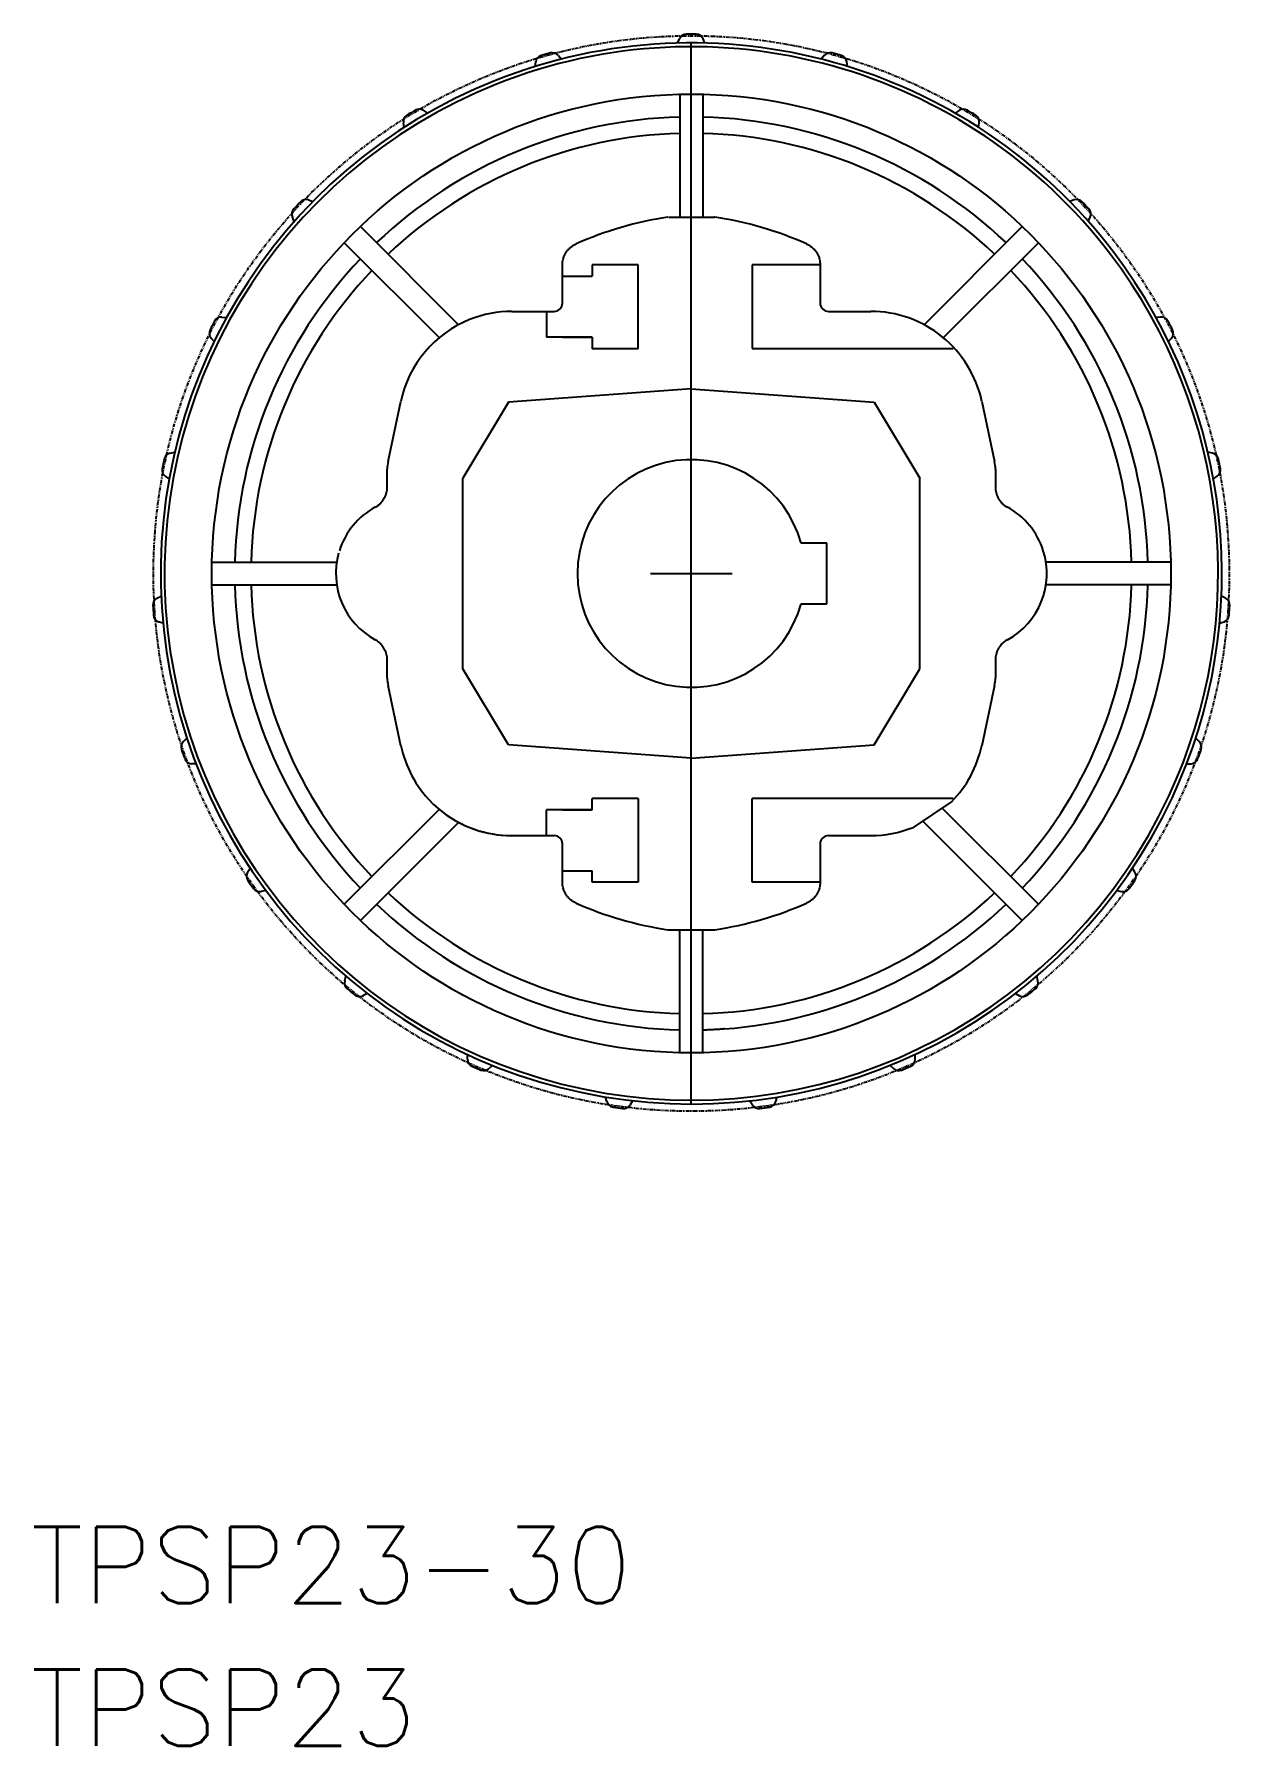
# Model space of a CAD drawing. Extents: x 33 to 391, y 88 to 313.
# Drawn here: x 33.4 to 190.3, y 88 to 312.7 of the extents above; entities that cross this region are included whole.
import ezdxf

# ---------------------------------------------------------------- set-up
doc = ezdxf.new("R2010")
doc.units = 0
doc.header["$MEASUREMENT"] = 0
doc.linetypes.add('CENTER', pattern=[17.5, 13, -1.5, 1.5, -1.5])
doc.linetypes.add('PHANTOM', pattern=[0.8, 0.45, -0.05, 0.1, -0.05, 0.1, -0.05])
doc.layers.get('0').update_dxf_attribs({"linetype": 'CONTINUOUS'})
doc.layers.add('CENTER', color=1, linetype='CENTER')
doc.styles.get("Standard").update_dxf_attribs({"font": 'txt.shx', "bigfont": 'extfont.shx'})

msp = doc.modelspace()

# ---------------------------------------------------------------- linework, layer by layer
at = {"color": 7, "linetype": 'Continuous'}
for p, q in [((117.83, 311.55), (118.08, 312.12)), ((119.63, 256.93), (119.63, 311.58)), ((121.42, 311.55), (121.18, 312.12)), ((99.12, 308.49), (99.2, 309.1)), ((102.18, 309.93), (102.57, 309.45)), ((137.07, 309.93), (136.69, 309.45)), ((140.14, 308.49), (140.06, 309.1)), ((118.13, 304.84), (118.13, 288.72)), ((121.13, 304.84), (121.13, 288.72)), ((84.48, 302.7), (84.98, 302.35)), ((154.77, 302.7), (154.27, 302.35)), ((81.92, 300.49), (81.83, 301.09)), ((157.33, 300.49), (157.42, 301.09)), ((69.39, 290.97), (69.96, 290.76)), ((169.87, 290.97), (169.29, 290.76)), ((67.52, 288.14), (67.27, 288.7)), ((116.64, 288.72), (122.62, 288.72)), ((116.64, 288.72), (122.62, 288.72)), ((171.73, 288.14), (171.98, 288.7)), ((76.2, 287.48), (89.08, 274.59)), ((163.05, 287.48), (150.17, 274.59)), ((74.08, 285.35), (86.54, 272.89)), ((165.18, 285.35), (152.71, 272.89)), ((102.71, 277.43), (102.71, 282.46)), ((102.71, 277.43), (102.71, 282.46)), ((102.71, 280.95), (106.63, 280.95)), ((112.63, 282.46), (106.63, 282.46)), ((112.63, 282.46), (106.63, 282.46)), ((106.63, 282.46), (106.63, 280.95)), ((112.63, 271.44), (112.63, 282.46)), ((136.54, 282.46), (127.63, 282.46)), ((127.63, 282.46), (127.63, 271.46)), ((136.54, 282.46), (136.54, 277.43)), ((136.54, 282.46), (136.54, 277.43)), ((58.02, 275.59), (58.63, 275.55)), ((96.09, 276.34), (101.63, 276.34)), ((96.09, 276.34), (101.63, 276.34)), ((100.63, 276.34), (100.63, 272.95)), ((137.63, 276.34), (143.17, 276.34)), ((137.63, 276.34), (143.17, 276.34)), ((181.23, 275.59), (180.62, 275.55)), ((56.98, 272.37), (56.59, 272.84)), ((106.63, 272.95), (100.63, 272.95)), ((102.71, 272.95), (106.63, 272.95)), ((106.63, 272.95), (106.63, 271.44)), ((153.1, 272.58), (153.09, 272.59)), ((182.27, 272.37), (182.66, 272.84)), ((112.63, 271.44), (106.63, 271.44)), ((154.01, 271.44), (127.63, 271.44)), ((119.63, 266.18), (95.63, 264.43)), ((119.63, 217.68), (119.63, 266.18)), ((119.63, 266.18), (143.63, 264.43)), ((79.82, 256.63), (81.5, 264.53)), ((79.82, 256.63), (81.5, 264.53)), ((95.63, 264.43), (89.63, 254.43)), ((143.63, 264.43), (149.63, 254.43)), ((157.75, 264.53), (159.43, 256.63)), ((157.75, 264.53), (159.43, 256.63)), ((51.22, 257.72), (51.82, 257.85)), ((188.03, 257.72), (187.43, 257.85)), ((51.09, 254.34), (50.59, 254.69)), ((79.71, 253.27), (79.71, 255.61)), ((79.71, 253.27), (79.71, 255.61)), ((89.63, 229.43), (89.63, 254.43)), ((149.63, 229.43), (149.63, 254.43)), ((159.54, 255.61), (159.54, 253.27)), ((159.54, 255.61), (159.54, 253.27)), ((188.16, 254.34), (188.66, 254.69)), ((137.43, 245.93), (134.03, 245.93)), ((137.43, 237.93), (137.43, 245.93)), ((56.71, 243.43), (73.08, 243.43)), ((182.54, 243.43), (166.17, 243.43)), ((49.49, 238.68), (50.04, 238.96)), ((56.71, 240.43), (73.08, 240.43)), ((182.54, 240.43), (166.17, 240.43)), ((189.76, 238.68), (189.21, 238.96)), ((134.03, 237.93), (137.43, 237.93)), ((50.28, 235.39), (49.7, 235.59)), ((188.97, 235.39), (189.55, 235.59)), ((79.71, 228.24), (79.71, 230.58)), ((79.71, 228.24), (79.71, 230.58)), ((95.63, 219.43), (89.63, 229.43)), ((143.63, 219.43), (149.63, 229.43)), ((159.54, 230.58), (159.54, 228.24)), ((159.54, 230.58), (159.54, 228.24)), ((81.5, 219.32), (79.82, 227.22)), ((81.5, 219.32), (79.82, 227.22)), ((159.43, 227.22), (157.75, 219.32)), ((159.43, 227.22), (157.75, 219.32)), ((119.63, 172.28), (119.63, 226.93)), ((52.97, 219.88), (53.42, 220.3)), ((186.28, 219.88), (185.83, 220.3)), ((119.63, 217.68), (95.63, 219.43)), ((119.63, 217.68), (143.63, 219.43)), ((54.62, 216.92), (54.01, 216.96)), ((184.63, 216.92), (185.24, 216.96)), ((85.45, 211.98), (85.45, 211.97)), ((85.45, 211.98), (85.45, 211.97)), ((85.45, 211.97), (86.16, 211.26)), ((85.45, 211.97), (86.16, 211.26)), ((112.63, 212.41), (106.63, 212.41)), ((106.63, 210.9), (106.63, 212.41)), ((112.63, 212.41), (112.63, 201.4)), ((127.63, 201.4), (127.63, 212.4)), ((154.01, 212.4), (127.63, 212.4)), ((153.81, 211.98), (148.74, 208.59)), ((153.81, 211.98), (148.74, 208.59)), ((153.1, 211.27), (153.09, 211.26)), ((74.08, 198.5), (86.54, 210.96)), ((76.2, 196.38), (89.08, 209.26)), ((106.63, 210.9), (100.63, 210.9)), ((100.63, 207.51), (100.63, 210.9)), ((102.71, 210.9), (106.63, 210.9)), ((163.05, 196.38), (150, 209.43)), ((165.18, 198.5), (152.54, 211.13)), ((101.63, 207.51), (96.09, 207.51)), ((101.63, 207.51), (96.09, 207.51)), ((143.17, 207.51), (137.63, 207.51)), ((143.17, 207.51), (137.63, 207.51)), ((102.71, 201.4), (102.71, 206.43)), ((102.71, 201.4), (102.71, 206.43)), ((136.54, 206.43), (136.54, 201.4)), ((136.54, 206.43), (136.54, 201.4)), ((61.39, 202.71), (61.71, 203.24)), ((102.71, 202.9), (106.63, 202.9)), ((106.63, 201.4), (106.63, 202.9)), ((177.86, 202.71), (177.54, 203.24)), ((63.78, 200.31), (63.18, 200.18)), ((112.63, 201.4), (106.63, 201.4)), ((112.63, 201.4), (106.63, 201.4)), ((136.54, 201.4), (127.63, 201.4)), ((175.48, 200.31), (176.08, 200.18)), ((116.54, 195.15), (122.71, 195.15)), ((116.54, 195.15), (122.71, 195.15)), ((118.13, 179.01), (118.13, 195.15)), ((121.13, 179.01), (121.13, 195.15)), ((74.13, 188.46), (74.3, 189.05)), ((165.12, 188.46), (164.96, 189.05)), ((77.07, 186.78), (76.53, 186.5)), ((162.18, 186.78), (162.72, 186.5)), ((90.24, 178.16), (90.24, 178.78)), ((149.01, 178.16), (149.01, 178.78)), ((93.53, 177.35), (93.08, 176.93)), ((145.72, 177.35), (146.17, 176.93)), ((108.53, 172.6), (108.37, 173.19)), ((130.72, 172.6), (130.88, 173.19)), ((111.92, 172.7), (111.6, 172.18)), ((127.33, 172.7), (127.65, 172.18))]:
    msp.add_line(p, q, dxfattribs=at)
at = {"color": 3, "linetype": 'PHANTOM'}
msp.add_circle((119.63, 241.93), 70.6, dxfattribs=at)
at = {"color": 7, "linetype": 'Continuous'}
msp.add_circle((119.63, 241.93), 62.94, dxfattribs=at)
for centre, radius, start, end in [((119, 311.72), 1, 90.5174, 156.8261), ((119.63, 241.93), 70.8, 89.4826, 90.5174), ((120.26, 311.72), 1, 23.1739, 89.4826), ((119.63, 241.93), 69.65, 37.2448, 334.9442), ((119.63, 241.93), 69.15, 37.2783, 334.9754), ((119.63, 241.93), 70.8, 105.1348, 106.1695), ((101.4, 309.3), 1, 38.8261, 105.1348), ((137.85, 309.3), 1, 74.8652, 141.1739), ((119.63, 241.93), 70.8, 73.8305, 74.8652), ((100.19, 308.96), 1, 106.1695, 172.4783), ((139.06, 308.96), 1, 7.5217, 73.8305), ((119.63, 241.93), 59.94, 91.4341, 133.5659), ((82.82, 301.23), 1, 121.8217, 188.1304), ((119.63, 241.93), 70.8, 120.787, 121.8217), ((83.9, 301.89), 1, 54.4783, 120.787), ((119.63, 241.93), 59.94, 46.4341, 88.5659), ((155.35, 301.89), 1, 59.213, 125.5217), ((119.63, 241.93), 70.8, 58.1783, 59.213), ((156.43, 301.23), 1, 351.8696, 58.1783), ((119.63, 241.93), 57.8, 91.487, 133.513), ((119.63, 241.93), 57.8, 46.487, 88.513), ((119.63, 241.93), 70.8, 136.4392, 137.4739), ((69.05, 290.03), 1, 70.1304, 136.4392), ((170.21, 290.03), 1, 43.5608, 109.8696), ((119.63, 241.93), 70.8, 42.5261, 43.5608), ((68.19, 289.11), 1, 137.4739, 203.7826), ((123.63, 241.93), 47.31, 98.6129, 113.8448), ((123.63, 241.93), 47.31, 98.6129, 113.8448), ((115.63, 241.93), 47.31, 66.1552, 81.3871), ((115.63, 241.93), 47.31, 66.1552, 81.3871), ((171.07, 289.11), 1, 336.2174, 42.5261), ((119.63, 241.93), 59.94, 136.4341, 178.5659), ((119.63, 241.93), 59.94, 1.4341, 43.5659), ((119.63, 241.93), 69.15, 334.9754, 37.2783), ((119.63, 241.93), 69.65, 334.9442, 37.2448), ((119.63, 241.93), 57.8, 136.487, 178.513), ((119.63, 241.93), 57.8, 1.487, 43.513), ((101.63, 277.43), 1.09, 270, 0), ((101.63, 277.43), 1.09, 270, 0), ((137.63, 277.43), 1.09, 180, 270), ((137.63, 277.43), 1.09, 180, 270), ((119.63, 241.93), 70.8, 152.0913, 153.1261), ((57.94, 274.6), 1, 85.7826, 152.0913), ((96.09, 261.43), 14.91, 111.9466, 168), ((96.09, 261.43), 14.91, 111.9466, 168), ((96.09, 261.43), 14.91, 90, 111.9466), ((96.09, 261.43), 14.91, 90, 111.9466), ((143.17, 261.43), 14.91, 50.9186, 90), ((143.17, 261.43), 14.91, 50.9186, 90), ((143.17, 261.43), 14.91, 68.0534, 68.0893), ((143.17, 261.43), 14.91, 68.0534, 68.0893), ((181.31, 274.6), 1, 27.9087, 94.2174), ((119.63, 241.93), 70.8, 26.8739, 27.9087), ((57.36, 273.48), 1, 153.1261, 219.4348), ((143.17, 261.43), 14.91, 12, 50.9186), ((143.17, 261.43), 14.91, 12, 50.9186), ((181.89, 273.48), 1, 320.5652, 26.8739), ((143.17, 261.43), 14.91, 44.4842, 44.5173), ((119.63, 241.93), 70.8, 167.7435, 168.7782), ((51.42, 256.74), 1, 101.4348, 167.7435), ((84.63, 255.61), 4.91, 168, 180), ((84.63, 255.61), 4.91, 168, 180), ((119.63, 241.93), 14.95, 15.519, 344.481), ((154.63, 255.61), 4.91, 0, 12), ((154.63, 255.61), 4.91, 0, 12), ((187.83, 256.74), 1, 12.2565, 78.5652), ((119.63, 241.93), 70.8, 11.2218, 12.2565), ((51.16, 255.51), 1, 168.7782, 235.087), ((188.09, 255.51), 1, 304.913, 11.2218), ((82.88, 241.93), 9.91, 118.5062, 162.4891), ((82.88, 241.93), 9.91, 118.5062, 162.4891), ((156.38, 241.93), 9.91, 17.5631, 61.4938), ((156.38, 241.93), 9.91, 17.5631, 61.4938), ((82.88, 241.93), 9.91, 164.3782, 241.4938), ((82.88, 241.93), 9.91, 164.3782, 241.4938), ((156.38, 241.93), 9.91, 298.5062, 17.5109), ((156.38, 241.93), 9.91, 298.5062, 17.5109), ((156.38, 241.93), 9.91, 17.5109, 17.5631), ((49.95, 237.79), 1, 117.087, 183.3957), ((119.63, 241.93), 59.94, 181.4341, 223.5659), ((119.63, 241.93), 57.8, 181.487, 223.513), ((119.63, 241.93), 57.8, 316.487, 358.513), ((119.63, 241.93), 59.94, 316.4341, 358.5659), ((156.38, 241.93), 9.91, 342.4369, 342.4891), ((156.38, 241.93), 9.91, 342.4369, 342.4891), ((189.3, 237.79), 1, 356.6043, 62.913), ((119.63, 241.93), 70.8, 183.3957, 184.4304), ((50.03, 236.53), 1, 184.4304, 250.7391), ((189.22, 236.53), 1, 289.2609, 355.5696), ((119.63, 241.93), 70.8, 355.5696, 356.6043), ((84.63, 228.24), 4.91, 180, 192), ((84.63, 228.24), 4.91, 180, 192), ((154.63, 228.24), 4.91, 348, 0), ((154.63, 228.24), 4.91, 348, 0), ((53.65, 219.15), 1, 132.7391, 199.0478), ((119.63, 241.93), 70.8, 199.0478, 200.0826), ((96.09, 222.43), 14.91, 192, 224.5173), ((96.09, 222.43), 14.91, 192, 224.5173), ((143.17, 222.43), 14.91, 315.5158, 348), ((143.17, 222.43), 14.91, 315.5158, 348), ((119.63, 241.93), 70.8, 339.9174, 340.9522), ((185.6, 219.15), 1, 340.9522, 47.2609), ((54.07, 217.96), 1, 200.0826, 266.3913), ((185.18, 217.96), 1, 273.6087, 339.9174), ((96.09, 222.45), 14.94, 226.4951, 269.9828), ((143.17, 222.43), 14.91, 315.4827, 315.5158), ((96.09, 222.43), 14.91, 231.3838, 270), ((101.63, 206.43), 1.09, 0, 90), ((101.63, 206.43), 1.09, 0, 90), ((137.63, 206.43), 1.09, 90, 180), ((137.63, 206.43), 1.09, 90, 180), ((143.17, 222.43), 14.91, 270, 291.9107), ((143.17, 222.43), 14.91, 270, 291.9107), ((62.24, 202.19), 1, 148.3913, 214.7), ((177.01, 202.19), 1, 325.3, 31.6087), ((119.63, 241.93), 70.8, 214.7, 215.7348), ((62.97, 201.16), 1, 215.7348, 282.0435), ((119.63, 241.93), 57.8, 226.487, 268.513), ((119.63, 241.93), 57.8, 271.487, 313.513), ((176.28, 201.16), 1, 257.9565, 324.2652), ((119.63, 241.93), 70.8, 324.2652, 325.3), ((119.63, 241.93), 59.94, 226.4341, 268.5659), ((123.63, 241.93), 47.31, 246.1552, 261.3871), ((123.63, 241.93), 47.31, 246.1552, 261.3871), ((119.63, 241.93), 59.94, 271.4341, 313.5659), ((115.63, 241.93), 47.31, 278.6129, 293.8448), ((115.63, 241.93), 47.31, 278.6129, 293.8448), ((75.09, 188.18), 1, 164.0435, 230.3522), ((119.63, 241.93), 70.8, 230.3522, 231.3869), ((76.07, 187.39), 1, 231.3869, 297.6957), ((163.18, 187.39), 1, 242.3043, 308.6131), ((119.63, 241.93), 70.8, 308.6131, 309.6478), ((164.16, 188.18), 1, 309.6478, 15.9565), ((91.24, 178.16), 1, 179.6957, 246.0044), ((148.01, 178.16), 1, 293.9956, 0.3043), ((119.63, 241.93), 70.8, 246.0044, 247.0391), ((92.4, 177.66), 1, 247.0391, 313.3478), ((146.85, 177.66), 1, 226.6522, 292.9609), ((119.63, 241.93), 70.8, 292.9609, 293.9956), ((109.5, 172.86), 1, 195.3478, 261.6565), ((119.63, 241.93), 70.8, 261.6565, 262.6913), ((110.75, 172.69), 1, 262.6913, 329), ((128.51, 172.69), 1, 211, 277.3087), ((119.63, 241.93), 70.8, 277.3087, 278.3435), ((129.75, 172.86), 1, 278.3435, 344.6522)]:
    msp.add_arc(centre, radius, start, end, dxfattribs=at)
for points, knots in [([(122.71, 288.7), (122.69, 288.71), (122.66, 288.71), (122.63, 288.72), (122.62, 288.72)], [0, 0, 0, 0, 0.05183453, 0.09495247, 0.09495247, 0.09495247, 0.09495247]), ([(122.62, 288.72), (122.63, 288.71), (122.66, 288.71), (122.7, 288.71), (122.71, 288.7)], [0, 0, 0, 0, 0.04746981, 0.09495247, 0.09495247, 0.09495247, 0.09495247]), ([(102.71, 282.46), (102.71, 282.58), (102.73, 282.83), (102.8, 283.21), (102.92, 283.58), (103.09, 283.93), (103.3, 284.26), (103.55, 284.55), (103.84, 284.81), (104.16, 285.03), (104.38, 285.15), (104.5, 285.2)], [0, 0, 0, 0, 0.378433, 0.760624, 1.146996, 1.53488, 1.92327, 2.311243, 2.697711, 3.081393, 3.460984, 3.460984, 3.460984, 3.460984]), ([(102.71, 282.46), (102.71, 282.58), (102.73, 282.83), (102.8, 283.21), (102.92, 283.58), (103.09, 283.93), (103.3, 284.26), (103.55, 284.55), (103.84, 284.81), (104.16, 285.03), (104.38, 285.15), (104.5, 285.2)], [0, 0, 0, 0, 0.378433, 0.760624, 1.146996, 1.53488, 1.92327, 2.311243, 2.697711, 3.081393, 3.460984, 3.460984, 3.460984, 3.460984]), ([(134.75, 285.2), (134.87, 285.15), (135.09, 285.03), (135.41, 284.81), (135.7, 284.55), (135.95, 284.26), (136.16, 283.93), (136.33, 283.58), (136.45, 283.21), (136.52, 282.84), (136.54, 282.58), (136.54, 282.46)], [0, 0, 0, 0, 0.379633, 0.763016, 1.149252, 1.537062, 1.925338, 2.313158, 2.699512, 3.082067, 3.460984, 3.460984, 3.460984, 3.460984]), ([(134.75, 285.2), (134.87, 285.15), (135.09, 285.03), (135.41, 284.81), (135.7, 284.55), (135.95, 284.26), (136.16, 283.93), (136.33, 283.58), (136.45, 283.21), (136.52, 282.84), (136.54, 282.58), (136.54, 282.46)], [0, 0, 0, 0, 0.379633, 0.763016, 1.149252, 1.537062, 1.925338, 2.313158, 2.699512, 3.082067, 3.460984, 3.460984, 3.460984, 3.460984]), ([(78.14, 250.64), (78.25, 250.69), (78.45, 250.82), (78.73, 251.04), (78.98, 251.3), (79.2, 251.58), (79.38, 251.89), (79.53, 252.22), (79.63, 252.56), (79.7, 252.92), (79.71, 253.15), (79.71, 253.27)], [0, 0, 0, 0, 0.357322, 0.714889, 1.072472, 1.430042, 1.787606, 2.14516, 2.502716, 2.860261, 3.217418, 3.217418, 3.217418, 3.217418]), ([(78.14, 250.64), (78.25, 250.69), (78.45, 250.82), (78.73, 251.04), (78.98, 251.3), (79.2, 251.58), (79.38, 251.89), (79.53, 252.22), (79.63, 252.56), (79.7, 252.92), (79.71, 253.15), (79.71, 253.27)], [0, 0, 0, 0, 0.357322, 0.714889, 1.072472, 1.430042, 1.787606, 2.14516, 2.502716, 2.860261, 3.217418, 3.217418, 3.217418, 3.217418]), ([(159.54, 253.27), (159.54, 253.15), (159.55, 252.92), (159.62, 252.56), (159.72, 252.22), (159.87, 251.89), (160.05, 251.58), (160.27, 251.3), (160.52, 251.04), (160.8, 250.82), (161, 250.69), (161.11, 250.64)], [0, 0, 0, 0, 0.357365, 0.714864, 1.072375, 1.429883, 1.787402, 2.144927, 2.502463, 2.859985, 3.217418, 3.217418, 3.217418, 3.217418]), ([(159.54, 253.27), (159.54, 253.15), (159.55, 252.92), (159.62, 252.56), (159.72, 252.22), (159.87, 251.89), (160.05, 251.58), (160.27, 251.3), (160.52, 251.04), (160.8, 250.82), (161, 250.69), (161.11, 250.64)], [0, 0, 0, 0, 0.357365, 0.714864, 1.072375, 1.429883, 1.787402, 2.144927, 2.502463, 2.859985, 3.217418, 3.217418, 3.217418, 3.217418]), ([(79.71, 230.58), (79.71, 230.7), (79.7, 230.94), (79.63, 231.29), (79.53, 231.63), (79.38, 231.96), (79.2, 232.27), (78.98, 232.55), (78.73, 232.81), (78.45, 233.03), (78.25, 233.16), (78.14, 233.21)], [0, 0, 0, 0, 0.357166, 0.714712, 1.072271, 1.429827, 1.787395, 2.144968, 2.502548, 2.860114, 3.217418, 3.217418, 3.217418, 3.217418]), ([(79.71, 230.58), (79.71, 230.7), (79.7, 230.94), (79.63, 231.29), (79.53, 231.63), (79.38, 231.96), (79.2, 232.27), (78.98, 232.55), (78.73, 232.81), (78.45, 233.03), (78.25, 233.16), (78.14, 233.21)], [0, 0, 0, 0, 0.357166, 0.714712, 1.072271, 1.429827, 1.787395, 2.144968, 2.502548, 2.860114, 3.217418, 3.217418, 3.217418, 3.217418]), ([(161.11, 233.21), (161, 233.16), (160.8, 233.03), (160.52, 232.81), (160.27, 232.55), (160.05, 232.27), (159.87, 231.96), (159.72, 231.63), (159.62, 231.29), (159.55, 230.94), (159.54, 230.7), (159.54, 230.58)], [0, 0, 0, 0, 0.357426, 0.714946, 1.072481, 1.430008, 1.78753, 2.14504, 2.502553, 2.860053, 3.217418, 3.217418, 3.217418, 3.217418]), ([(161.11, 233.21), (161, 233.16), (160.8, 233.03), (160.52, 232.81), (160.27, 232.55), (160.05, 232.27), (159.87, 231.96), (159.72, 231.63), (159.62, 231.29), (159.55, 230.94), (159.54, 230.7), (159.54, 230.58)], [0, 0, 0, 0, 0.357426, 0.714946, 1.072481, 1.430008, 1.78753, 2.14504, 2.502553, 2.860053, 3.217418, 3.217418, 3.217418, 3.217418]), ([(166.11, 204.03), (166.11, 204.04), (166.11, 204.05), (166.12, 204.08), (166.12, 204.09), (166.12, 204.1)], [0, 0, 0, 0, 0.02410657, 0.04821133, 0.07231427, 0.07231427, 0.07231427, 0.07231427]), ([(104.5, 198.65), (104.38, 198.7), (104.16, 198.82), (103.84, 199.04), (103.56, 199.3), (103.3, 199.6), (103.09, 199.92), (102.92, 200.27), (102.8, 200.64), (102.73, 201.02), (102.71, 201.27), (102.71, 201.4)], [0, 0, 0, 0, 0.379288, 0.762767, 1.149101, 1.53701, 1.925386, 2.313305, 2.699757, 3.082406, 3.460983, 3.460983, 3.460983, 3.460983]), ([(104.5, 198.65), (104.38, 198.7), (104.16, 198.82), (103.84, 199.04), (103.56, 199.3), (103.3, 199.6), (103.09, 199.92), (102.92, 200.27), (102.8, 200.64), (102.73, 201.02), (102.71, 201.27), (102.71, 201.4)], [0, 0, 0, 0, 0.379288, 0.762767, 1.149101, 1.53701, 1.925386, 2.313305, 2.699757, 3.082406, 3.460983, 3.460983, 3.460983, 3.460983]), ([(136.54, 201.4), (136.54, 201.27), (136.52, 201.02), (136.45, 200.64), (136.33, 200.27), (136.16, 199.92), (135.95, 199.6), (135.7, 199.3), (135.41, 199.04), (135.09, 198.82), (134.87, 198.7), (134.75, 198.65)], [0, 0, 0, 0, 0.378779, 0.760877, 1.147153, 1.534938, 1.923229, 2.311104, 2.697476, 3.081062, 3.460984, 3.460984, 3.460984, 3.460984]), ([(136.54, 201.4), (136.54, 201.27), (136.52, 201.02), (136.45, 200.64), (136.33, 200.27), (136.16, 199.92), (135.95, 199.6), (135.7, 199.3), (135.41, 199.04), (135.09, 198.82), (134.87, 198.7), (134.75, 198.65)], [0, 0, 0, 0, 0.378779, 0.760877, 1.147153, 1.534938, 1.923229, 2.311104, 2.697476, 3.081062, 3.460984, 3.460984, 3.460984, 3.460984]), ([(121.08, 182.02), (121.21, 182.03), (121.46, 182.03), (121.84, 182.05), (122.2, 182.06), (122.55, 182.08), (122.88, 182.1), (123.17, 182.12), (123.43, 182.13), (123.66, 182.15), (123.85, 182.17), (123.96, 182.18), (124.01, 182.18)], [0, 0, 0, 0, 0.378502, 0.756291, 1.12647, 1.479151, 1.806546, 2.103149, 2.366184, 2.593716, 2.783107, 2.930988, 2.930988, 2.930988, 2.930988])]:
    msp.add_open_spline(points, degree=3, knots=knots, dxfattribs=at)
at = {"layer": 'CENTER', "color": 1, "linetype": 'CENTER'}
for p, q in [((119.63, 236.58), (119.63, 247.27)), ((119.63, 236.58), (119.63, 247.27)), ((119.63, 236.58), (119.63, 247.27)), ((114.28, 241.93), (124.97, 241.93)), ((114.28, 241.93), (124.97, 241.93))]:
    msp.add_line(p, q, dxfattribs=at)

# ---------------------------------------------------------------- texts
at = {"color": 7, "linetype": 'Continuous'}
for s, p in [('TPSP23-30', (32.95, 106.77)), ('TPSP23', (32.95, 88.03))]:
    msp.add_text(s, height=10, dxfattribs=at).set_placement(p)

doc.saveas('drawing.dxf')
